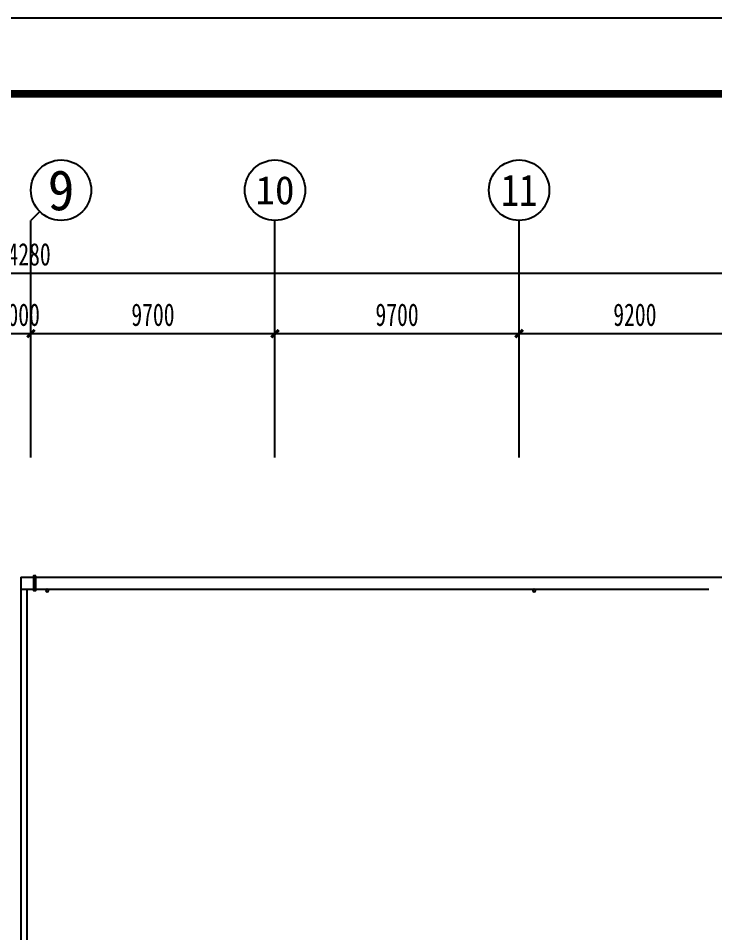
# Model space of a CAD drawing. Header units: millimetres. Extents: x -633009578 to 5705885, y -633235091 to 2571734.
# Drawn here: x 2848676 to 2876349, y 1772627 to 1808964 of the extents above; entities that cross this region are included whole.
import ezdxf
from ezdxf.enums import TextEntityAlignment as Align

# ---------------------------------------------------------------- set-up
doc = ezdxf.new("R2010")
doc.units = ezdxf.units.MM
doc.header["$LTSCALE"] = 1000
doc.header["$MEASUREMENT"] = 0
doc.layers.get('0').update_dxf_attribs({"color": 9})
for name, color, linetype in [('3T_WOOD', 21, 'Continuous'), ('A-LM-QPM(设备)', 8, 'Continuous'), ('A-ROOF(屋顶)', 11, 'Continuous'), ('A-ST(雨水管)', 161, 'Continuous'), ('AXIS_TEXT', 7, 'Continuous'), ('C-AXIS(轴号)', 3, 'Continuous'), ('设备-箱柜', 3, 'Continuous'), ('院图签、封面151013$0$PUB_TITLE', 153, 'Continuous'), ('院图签、封面151013$0$图签文字', 4, 'Continuous')]:
    doc.layers.add(name, color=color, linetype=linetype)
doc.styles.add('_TCH_AXIS', font='simhei.ttf', dxfattribs={"bigfont": 'GBCBIG'})
doc.styles.add('_TCH_DIM_T3', font='simhei.ttf', dxfattribs={"width": 0.707, "bigfont": 'GBCBIG'})
doc.styles.add('COMPLEX', font='simhei.ttf')
doc.styles.add('院图签、封面151013$0$-宋体', font='simhei.ttf', dxfattribs={"width": 0.8})
doc.dimstyles.new('_TCH_ARCH&&300', dxfattribs={"dimtxt": 892.5, "dimasz": 300, "dimexe": 750, "dimexo": 900, "dimgap": 300, "dimtad": 1, "dimdec": 0, "dimzin": 0, "dimdsep": 46, "dimtxsty": '_TCH_DIM_T3', "dimblk": 'ARCHTICK', "dimcen": 0.09, "dimclrt": 7, "dimazin": 2, "dimtfac": 1, "dimtdec": 0, "dimtix": 1, "dimtmove": 2, "dimatfit": 3, "dimfxl": 1, "dimtolj": 1, "dimtzin": 0, "dimarcsym": 0})

# ---------------------------------------------------------------- blocks, each defined once
blk = doc.blocks.new('_ArchTick')
at = {"color": 0, "linetype": 'ByBlock', "const_width": 0.4}
blk.add_lwpolyline([(-0.5, -0.5), (0.5, 0.5)], dxfattribs=at)
blk = doc.blocks.new('*D443')
at = {"layer": 'C-AXIS(轴号)', "color": 0, "lineweight": -2, "transparency": 16777216}
for p, q in [((-66900, 141000), (-66900, 145769)), ((-65900, 141000), (-65900, 145769)), ((-66900, 145019), (-67200, 145019)), ((-66900, 145019), (-65900, 145019)), ((-65900, 145019), (-65600, 145019))]:
    blk.add_line(p, q, dxfattribs=at)
at = {"layer": 'Defpoints', "color": 0, "transparency": 16777216}
for p in [(-65900, 145019), (-66900, 140100), (-65900, 140100)]:
    blk.add_point(p, dxfattribs=at)
at = {"layer": 'C-AXIS(轴号)', "color": 0, "linetype": 'ByBlock', "lineweight": -2, "transparency": 16777216, "xscale": 300, "yscale": 300, "zscale": 300}
blk.add_blockref('_ArchTick', (-66900, 145019), dxfattribs=at)
at = {"layer": 'C-AXIS(轴号)', "color": 0, "linetype": 'ByBlock', "lineweight": -2, "transparency": 16777216, "xscale": 300, "yscale": 300, "zscale": 300, "rotation": 180}
blk.add_blockref('_ArchTick', (-65900, 145019), dxfattribs=at)
at = {"layer": 'C-AXIS(轴号)', "color": 7, "transparency": 16777216, "insert": (-66400, 145766), "char_height": 892.5, "attachment_point": 5, "style": '_TCH_DIM_T3'}
blk.add_mtext('\\A1;1000', dxfattribs=at)
blk = doc.blocks.new('*D444')
at = {"layer": 'C-AXIS(轴号)', "color": 0, "lineweight": -2, "transparency": 16777216}
for p, q in [((-65900, 141000), (-65900, 145769)), ((-56200, 141000), (-56200, 145769)), ((-65900, 145019), (-56200, 145019))]:
    blk.add_line(p, q, dxfattribs=at)
at = {"layer": 'Defpoints', "color": 0, "transparency": 16777216}
for p in [(-56200, 145019), (-65900, 140100), (-56200, 140100)]:
    blk.add_point(p, dxfattribs=at)
at = {"layer": 'C-AXIS(轴号)', "color": 0, "linetype": 'ByBlock', "lineweight": -2, "transparency": 16777216, "xscale": 300, "yscale": 300, "zscale": 300, "rotation": 180}
blk.add_blockref('_ArchTick', (-65900, 145019), dxfattribs=at)
at = {"layer": 'C-AXIS(轴号)', "color": 0, "linetype": 'ByBlock', "lineweight": -2, "transparency": 16777216, "xscale": 300, "yscale": 300, "zscale": 300}
blk.add_blockref('_ArchTick', (-56200, 145019), dxfattribs=at)
at = {"layer": 'C-AXIS(轴号)', "color": 7, "transparency": 16777216, "insert": (-61050, 145766), "char_height": 892.5, "attachment_point": 5, "style": '_TCH_DIM_T3'}
blk.add_mtext('\\A1;9700', dxfattribs=at)
blk = doc.blocks.new('*D445')
at = {"layer": 'C-AXIS(轴号)', "color": 0, "lineweight": -2, "transparency": 16777216}
for p, q in [((-56200, 141000), (-56200, 145769)), ((-46500, 141000), (-46500, 145769)), ((-56200, 145019), (-46500, 145019))]:
    blk.add_line(p, q, dxfattribs=at)
at = {"layer": 'Defpoints', "color": 0, "transparency": 16777216}
for p in [(-46500, 145019), (-56200, 140100), (-46500, 140100)]:
    blk.add_point(p, dxfattribs=at)
at = {"layer": 'C-AXIS(轴号)', "color": 0, "linetype": 'ByBlock', "lineweight": -2, "transparency": 16777216, "xscale": 300, "yscale": 300, "zscale": 300, "rotation": 180}
blk.add_blockref('_ArchTick', (-56200, 145019), dxfattribs=at)
at = {"layer": 'C-AXIS(轴号)', "color": 0, "linetype": 'ByBlock', "lineweight": -2, "transparency": 16777216, "xscale": 300, "yscale": 300, "zscale": 300}
blk.add_blockref('_ArchTick', (-46500, 145019), dxfattribs=at)
at = {"layer": 'C-AXIS(轴号)', "color": 7, "transparency": 16777216, "insert": (-51350, 145766), "char_height": 892.5, "attachment_point": 5, "style": '_TCH_DIM_T3'}
blk.add_mtext('\\A1;9700', dxfattribs=at)
blk = doc.blocks.new('*D446')
at = {"layer": 'C-AXIS(轴号)', "color": 0, "lineweight": -2, "transparency": 16777216}
for p, q in [((-46500, 141000), (-46500, 145769)), ((-37300, 141000), (-37300, 145769)), ((-46500, 145019), (-37300, 145019))]:
    blk.add_line(p, q, dxfattribs=at)
at = {"layer": 'Defpoints', "color": 0, "transparency": 16777216}
for p in [(-37300, 145019), (-46500, 140100), (-37300, 140100)]:
    blk.add_point(p, dxfattribs=at)
at = {"layer": 'C-AXIS(轴号)', "color": 0, "linetype": 'ByBlock', "lineweight": -2, "transparency": 16777216, "xscale": 300, "yscale": 300, "zscale": 300, "rotation": 180}
blk.add_blockref('_ArchTick', (-46500, 145019), dxfattribs=at)
at = {"layer": 'C-AXIS(轴号)', "color": 0, "linetype": 'ByBlock', "lineweight": -2, "transparency": 16777216, "xscale": 300, "yscale": 300, "zscale": 300}
blk.add_blockref('_ArchTick', (-37300, 145019), dxfattribs=at)
at = {"layer": 'C-AXIS(轴号)', "color": 7, "transparency": 16777216, "insert": (-41900, 145766), "char_height": 892.5, "attachment_point": 5, "style": '_TCH_DIM_T3'}
blk.add_mtext('\\A1;9200', dxfattribs=at)
blk = doc.blocks.new('*D452')
at = {"layer": 'C-AXIS(轴号)', "color": 0, "lineweight": -2, "transparency": 16777216}
for p, q in [((-133540, 141000), (-133540, 148169)), ((740, 141000), (740, 148169)), ((-133540, 147419), (740, 147419))]:
    blk.add_line(p, q, dxfattribs=at)
at = {"layer": 'Defpoints', "color": 0, "transparency": 16777216}
for p in [(740, 147419), (-133540, 140100), (740, 140100)]:
    blk.add_point(p, dxfattribs=at)
at = {"layer": 'C-AXIS(轴号)', "color": 0, "linetype": 'ByBlock', "lineweight": -2, "transparency": 16777216, "xscale": 300, "yscale": 300, "zscale": 300, "rotation": 180}
blk.add_blockref('_ArchTick', (-133540, 147419), dxfattribs=at)
at = {"layer": 'C-AXIS(轴号)', "color": 0, "linetype": 'ByBlock', "lineweight": -2, "transparency": 16777216, "xscale": 300, "yscale": 300, "zscale": 300}
blk.add_blockref('_ArchTick', (740, 147419), dxfattribs=at)
at = {"layer": 'C-AXIS(轴号)', "color": 7, "transparency": 16777216, "insert": (-66400, 148166), "char_height": 892.5, "attachment_point": 5, "style": '_TCH_DIM_T3'}
blk.add_mtext('\\A1;134280', dxfattribs=at)
blk = doc.blocks.new('_AXISO')
blk.add_circle((0, 0), 0.5)
at = {"layer": 'AXIS_TEXT', "style": 'COMPLEX', "width": 1.041667}
blk.add_attdef('A', text='', height=0.56, dxfattribs=at).set_placement((-0.25, -0.28), (0.25, -0.28), align=Align.FIT)
blk = doc.blocks.new('建筑图框_A1')
at = {"layer": '院图签、封面151013$0$PUB_TITLE'}
blk.add_lwpolyline([(0, 0), (84100, 0), (84100, 59400), (0, 59400)], close=True, dxfattribs=at)
at = {"layer": '院图签、封面151013$0$PUB_TITLE', "const_width": 100}
blk.add_lwpolyline([(2500, 1000), (83100, 1000), (83100, 58400), (2500, 58400)], close=True, dxfattribs=at)
at = {"layer": '院图签、封面151013$0$图签文字', "color": 6, "style": '院图签、封面151013$0$-宋体'}
for tag, height, width, p in [('工程主持人', 400, 0.8, (79991, 29506)), ('审定', 400, 0.8, (79991, 28706)), ('审核', 400, 0.8, (79991, 27906)), ('专业负责人', 400, 0.8, (79991, 27106)), ('校对', 400, 0.8, (79991, 26306)), ('设计', 400, 0.8, (79991, 25506)), ('方案设计人', 400, 0.8, (79991, 24707)), ('工程编号', 300, 0.7, (81000, 8700)), ('版次', 300, 0.7, (78738, 3006)), ('日期', 300, 0.7, (82038, 3000)), ('图号', 200, 0.7, (82538, 2400)), ('比例', 300, 0.7, (78738, 2200)), ('图号_X施', 300, 0.7, (81538, 2200)), ('图号_总数', 200, 0.7, (82538, 2000))]:
    blk.add_attdef(tag, text='', height=height, dxfattribs=dict(at, width=width)).set_placement(p, align=Align.MIDDLE_CENTER)
at = {"layer": '院图签、封面151013$0$图签文字', "color": 6, "style": '院图签、封面151013$0$-宋体', "width": 0.7}
for tag, p in [('建设单位_001', (80936, 7446)), ('工程名称_001', (80934, 6045)), ('图名_001', (79743, 4060))]:
    blk.add_attdef(tag, p, '', height=300, dxfattribs=at)
blk = doc.blocks.new('G$C91E54488')
at = {"layer": 'A-LM-QPM(设备)'}
blk.add_lwpolyline([(-65700, 135390), (-65800, 135390), (-65800, 134810), (-65700, 134810)], close=True, dxfattribs=at)
at = {"layer": 'A-ROOF(屋顶)'}
for p, q in [((-66300, 135340), (-28350, 135340)), ((-66300, 134860), (-38955, 134860))]:
    blk.add_line(p, q, dxfattribs=at)
for points in [[(-66300, 135340), (-66300, 67400)], [(-66060, 134860), (-66060, 67640), (260, 67640), (260, 77500)]]:
    blk.add_lwpolyline(points, dxfattribs=at)
at = {"layer": 'A-ST(雨水管)'}
for points in [[(-65250, 134860, 1), (-65250, 134760, 1)], [(-45900, 134860, 1), (-45900, 134760, 1)]]:
    blk.add_lwpolyline(points, format="xyb", close=True, dxfattribs=at)
at = {"layer": 'C-AXIS(轴号)'}
for p, q in [((-65548.5, 149870.9), (-65900, 149519.5)), ((-65900, 140100), (-65900, 149519.5)), ((-56200, 140100), (-56200, 149519.5)), ((-46500, 140100), (-46500, 149519.5))]:
    blk.add_line(p, q, dxfattribs=at)
ref = blk.add_blockref('_AXISO', (-64700, 150719.5), dxfattribs=dict(at, xscale=2400, yscale=2400, zscale=2400))
ref.add_attrib('A', '9', dxfattribs={"layer": 'AXIS_TEXT', "height": 1597.5, "style": '_TCH_AXIS'}).set_placement((-65232.5, 149920.7), (-64167.5, 149920.7), align=Align.FIT)
ref = blk.add_blockref('_AXISO', (-56200, 150719.5), dxfattribs=dict(at, xscale=2400, yscale=2400, zscale=2400))
ref.add_attrib('A', '10', dxfattribs={"layer": 'AXIS_TEXT', "height": 1126.1, "style": '_TCH_AXIS'}).set_placement((-56977.5, 150156.4), (-55422.5, 150156.4), align=Align.FIT)
ref = blk.add_blockref('_AXISO', (-46500, 150719.5), dxfattribs=dict(at, xscale=2400, yscale=2400, zscale=2400))
ref.add_attrib('A', '11', dxfattribs={"layer": 'AXIS_TEXT', "height": 1264.33, "style": '_TCH_AXIS'}).set_placement((-47222.5, 150087.3), (-45777.5, 150087.3), align=Align.FIT)
for p1, p2, distance, picture, middle in [((-133540, 140100), (740, 140100), 7319.5, '*D452', (-66400, 148165.7)), ((-66900, 140100), (-65900, 140100), 4919.5, '*D443', (-66400, 145765.7)), ((-65900, 140100), (-56200, 140100), 4919.5, '*D444', (-61050, 145765.7)), ((-56200, 140100), (-46500, 140100), 4919.5, '*D445', (-51350, 145765.7)), ((-46500, 140100), (-37300, 140100), 4919.5, '*D446', (-41900, 145765.7))]:
    dim = blk.add_aligned_dim(p1=p1, p2=p2, distance=distance, dimstyle='_TCH_ARCH&&300', dxfattribs=at)
    dim.commit()
    dim.dimension.update_dxf_attribs({"geometry": picture, "text_midpoint": middle})

msp = doc.modelspace()

# ---------------------------------------------------------------- block references
at = {"layer": '3T_WOOD'}
msp.add_blockref('G$C91E54488', (2915076, 1651413.5), dxfattribs=at)
at = {"layer": '设备-箱柜', "xscale": 3, "yscale": 3}
msp.add_blockref('建筑图框_A1', (2725055.4, 1630763.7, 0), dxfattribs=at)

doc.saveas('drawing.dxf')
